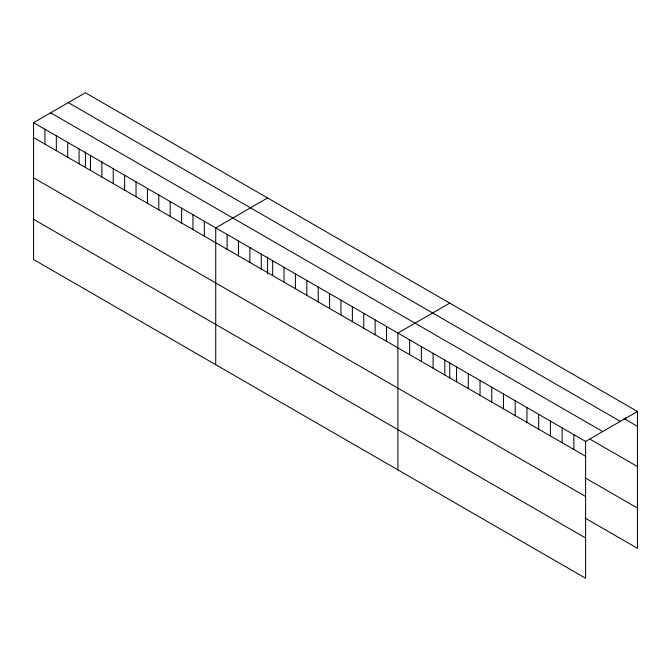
<?xml version="1.0" encoding="UTF-8"?>
<svg xmlns="http://www.w3.org/2000/svg" width="671" height="671" viewBox="0 0 671 671"><rect width="100%" height="100%" fill="white"/><g stroke="black" fill="none" stroke-linecap="round" stroke-linejoin="round"><path stroke-width="1.01" d="M33.55 122.692L585.598 441.417L585.598 578.243L33.55 259.518L33.55 122.692L85.402 92.757L637.45 411.482L637.45 548.308L585.112 518.096M267.578 197.937L215.726 227.872L215.726 364.697M449.755 303.116L397.903 333.051L397.903 469.876M585.598 441.417L637.45 411.482M623.913 418.503L637.45 426.32M68.291 102.629L620.34 421.354M50.66 112.812L602.709 431.537M590.522 439.48L637.45 466.571M33.55 137.53L585.598 456.255M585.112 477.836L637.45 508.056M33.55 177.79L585.598 496.506M33.55 219.266L585.598 537.991M625.716 417.563L625.716 419.543M573.873 434.64L573.873 449.478M562.139 427.872L562.139 442.709M550.405 421.094L550.405 435.932M538.679 414.326L538.679 429.163M526.945 407.549L526.945 422.386M515.211 400.78L515.211 415.617M503.485 394.003L503.485 408.84M491.751 387.234L491.751 402.072M480.025 380.457L480.025 395.294M468.291 373.688L468.291 388.526M456.557 366.911L456.557 381.749M449.755 363.145L449.755 377.958M444.831 360.142L444.831 374.98M433.097 353.365L433.097 368.203M421.363 346.597L421.363 361.434M409.637 339.82L409.637 354.657M386.521 326.475L386.521 341.313M375.131 319.899L375.131 334.737M363.749 313.323L363.749 328.161M352.359 306.756L352.359 321.594M340.977 300.18L340.977 315.018M329.587 293.604L329.587 308.442M318.205 287.029L318.205 301.875M306.815 280.461L306.815 295.299M295.433 273.885L295.433 288.723M284.043 267.31L284.043 282.147M272.661 260.734L272.661 275.58M267.578 256.976L267.578 273.768M261.271 254.166L261.271 269.004M249.889 247.591L249.889 262.428M238.499 241.015L238.499 255.852M227.117 234.439L227.117 249.285M204.345 221.296L204.345 236.133M192.954 214.72L192.954 229.557M181.573 208.144L181.573 222.99M170.182 201.577L170.182 216.414M158.801 195.001L158.801 209.838M147.41 188.425L147.41 203.263M136.028 181.849L136.028 196.695M124.638 175.282L124.638 190.119M113.256 168.706L113.256 183.544M101.866 162.13L101.866 176.968M90.484 155.555L90.484 170.4M85.402 151.805L85.402 167.599M79.094 148.987L79.094 163.825M67.712 142.411L67.712 157.249M56.322 135.836L56.322 150.673M44.94 129.26L44.94 144.106"/></g></svg>
